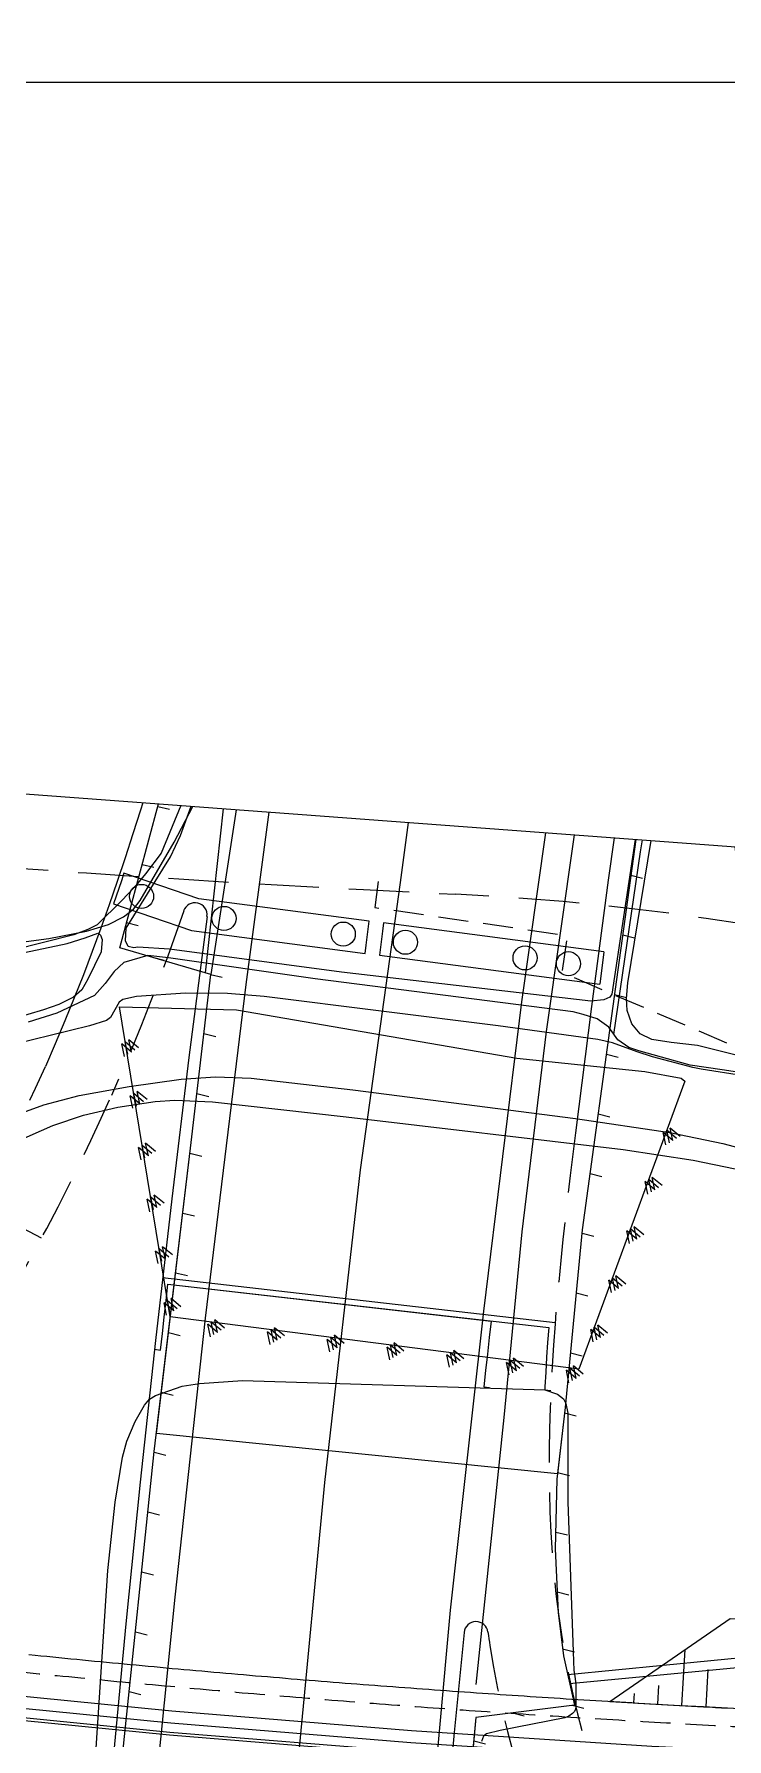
# Model space of a CAD drawing. Header units: millimetres. Extents: x 9574 to 10370, y 1103 to 1809.
# Drawn here: x 9871.4 to 9928.9, y 1481.5 to 1623.1 of the extents above; entities that cross this region are included whole.
import ezdxf
from ezdxf.xclip import XClip

# ---------------------------------------------------------------- set-up
doc = ezdxf.new("R2010")
doc.units = ezdxf.units.MM
doc.header["$LTSCALE"] = 10
doc.header["$MEASUREMENT"] = 0
doc.header["$XCLIPFRAME"] = 2
for name, pattern in [('DASHED', [0.75, 0.5, -0.25]), ('DASHEDX2', [1.5, 1, -0.5]), ('HIDDEN', [0.375, 0.25, -0.125])]:
    doc.linetypes.add(name, pattern=pattern)
for name, color, linetype in [('TN-CABL', 4, 'Continuous'), ('TZ-BASE', 253, 'Continuous'), ('TZ-CABL', 4, 'Continuous')]:
    doc.layers.add(name, color=color, linetype=linetype)
doc.layers.add('TX-PAPR', color=2, linetype='Continuous', plot=False)
doc.linetypes.add('ZIGZAG', pattern='A,0.0001,-0.2,[131,ltypeshp.shx,S=0.2,R=0,X=-0.2,Y=0],-0.4,[131,ltypeshp.shx,S=0.2,R=180,X=0.2,Y=0],-0.2', length=0.8001)

# ---------------------------------------------------------------- blocks, each defined once
blk = doc.blocks.new('AZ080')
at = {"color": 0}
for points in [[(-0.69, -1), (-0.34, 0)], [(-0.34, -1), (0, 0)], [(0, -1), (-0.34, 0)], [(0.34, -1), (0, 0)], [(0, -1), (0.34, 0)], [(0.69, -1), (0.34, 0)]]:
    blk.add_lwpolyline(points, dxfattribs=at)
blk = doc.blocks.new('AE221')
at = {"color": 0}
blk.add_lwpolyline([(0, 0), (0.71, -0.71)], dxfattribs=at)
blk = doc.blocks.new('jd-fgjfjfjfjazdf2gs')
at = {"layer": 'TZ-BASE'}
for p, q in [((272.26, 21.39), (271.91, 18.71)), ((235.63, -5.66), (268.2, -9.38))]:
    blk.add_line(p, q, dxfattribs=at)
at = {"layer": 'TZ-BASE', "linetype": 'DASHEDX2'}
blk.add_line((225.58, -2.4), (220.27, 0.4), dxfattribs=at)
at = {"layer": 'TZ-BASE', "ltscale": 10}
for p, q in [((278.73, -41.21), (278.99, -36.55)), ((280.73, -41.32), (280.9, -38.22)), ((276.74, -41.1), (276.82, -39.54)), ((274.74, -40.98), (274.78, -40.2))]:
    blk.add_line(p, q, dxfattribs=at)
at = {"layer": 'TZ-BASE'}
for points in [[(246.54, 92.51, -0.000415), (245.11, 84.17, -0.001868), (243.65, 75.87, -0.003114), (242.12, 67.6, -0.00436), (240.46, 59.38, -0.005606), (238.65, 51.22, -0.006851), (236.63, 43.14, -0.008097), (234.39, 35.14, -0.009343), (231.87, 27.25, -0.01059), (229.05, 19.48, -0.012044), (225.9, 11.88, -0.012044)], [(272.26, 21.39), (253.97, 23.79, 0.000375), (253.62, 21.11), (271.91, 18.71)], [(234.95, -11.62), (235.46, -11.68, -0.000758), (236.07, -6.21), (262.9, -9.28, 0.00077), (262.28, -14.74), (262.77, -14.8)]]:
    blk.add_lwpolyline(points, format="xyb", dxfattribs=at)
at = {"layer": 'TZ-BASE', "ltscale": 10}
for points in [[(370.6, -40.17), (358.37, -38.19), (343.72, -36.19), (337.91, -35.39), (324.95, -32.28, -0.035152), (317.13, -28.1, -0.200528), (295.39, -3.16, -0.092393), (286.74, 14.08), (284.44, 31.82), (283.62, 52.87), (281.57, 72.4)], [(370.52, -40.66), (358.29, -38.69), (343.66, -36.69), (337.82, -35.89), (324.79, -32.76, -0.035233), (316.89, -28.54, -0.199877), (294.94, -3.39, -0.09218), (286.25, 13.97), (283.94, 31.78), (283.12, 52.84), (281.27, 70.46)], [(370.44, -41.16), (358.22, -39.18), (343.59, -37.18), (337.72, -36.38), (324.63, -33.23, -0.035314), (316.64, -28.98, -0.199241), (294.49, -3.63, -0.091974), (285.76, 13.87), (283.44, 31.74), (282.62, 52.8), (280.97, 68.57)], [(370.36, -41.65), (358.15, -39.68), (343.52, -37.68), (337.63, -36.87), (324.47, -33.71, -0.035395), (316.4, -29.41, -0.198619), (294.04, -3.87, -0.091772), (285.27, 13.77), (282.94, 31.7), (282.12, 52.77), (280.66, 66.7)], [(272.74, -40.86, 0.001633), (280.52, -41.3, 0.000833), (284.49, -41.51), (284.54, -41.56, 0.006448), (315.28, -42.71, 0.010729), (366.47, -42.87), (366.96, -42.36, 0.000625), (369.94, -42.3, 0.000542), (372.52, -42.24, 0.000542)]]:
    blk.add_lwpolyline(points, format="xyb", dxfattribs=at)
at = {"layer": 'TZ-BASE'}
for points, elevation in [([(188.17, 20.83), (194.77, 20.82), (201.71, 20.96), (215.45, 21.55), (222.23, 21.98), (226.18, 22.5), (229.32, 23.12), (231.13, 23.67), (232.38, 24.29), (233.22, 24.94), (233.77, 25.66), (236.59, 30.51), (238.4, 33.97), (239.33, 36.19), (239.96, 38.45), (240.49, 41.27), (240.71, 43.41), (240.67, 44.6), (239.79, 49.86), (239.7, 50.99), (239.79, 51.64)], 36), ([(286.34, 10.44), (285.53, 10.7), (283.84, 11.1), (280.32, 11.64), (279.63, 11.79), (276.29, 12.66), (275, 13.1), (272.96, 13.85), (271.76, 14.1), (263.49, 15.26), (244.06, 17.68), (241.01, 17.94), (237.53, 17.95), (233.47, 17.69), (232.34, 17.44), (232.03, 17.21), (231.31, 15.95), (230.98, 15.69), (229.57, 15.25), (221.66, 13.3)], 36), ([(223.42, 7.84), (225.77, 8.7), (228.71, 9.47), (232.85, 10.22), (237.18, 10.82), (240.01, 11.01), (242.97, 10.89), (251.42, 9.93), (269.89, 7.56), (277.72, 6.38), (282.13, 5.48), (285.99, 4.45)], 39), ([(223.44, 5.61), (226.51, 6.96), (229.06, 7.84), (231.91, 8.48), (235.01, 8.96), (236.65, 9.08), (239.77, 8.93), (250.87, 7.68), (273.84, 4.97), (279.65, 4.09), (283.16, 3.36)], 40), ([(229.39, -55.7), (231.09, -29.98), (231.69, -24.33), (232.31, -20.59), (232.65, -19.25), (233.36, -17.62), (234.13, -16.25), (234.53, -15.75), (235.03, -15.45), (237.26, -14.68), (238.68, -14.46), (242.25, -14.2), (267.35, -14.98), (268.41, -15.34), (268.9, -15.72), (269.09, -16.13), (269.26, -16.92), (269.26, -24.3), (269.69, -36.76), (269.77, -38.31), (269.8, -38.59), (269.91, -39.41), (269.93, -41.34), (269.88, -41.56), (269.81, -41.71), (269.66, -41.88), (269.35, -42.08), (269, -42.23), (263.63, -43.28), (262.51, -43.55), (262.25, -43.76), (262.09, -44.19)], 54)]:
    blk.add_lwpolyline(points, dxfattribs=dict(at, elevation=elevation))
blk.add_lwpolyline([(252.78, 23.95), (238.64, 25.8), (232.42, 27.93, -0.003456), (231.55, 25.38), (238.02, 23.16), (252.43, 21.27, -0.000375)], format="xyb", close=True, dxfattribs=at)
at = {"layer": 'TZ-BASE', "linetype": 'HIDDEN', "flags": 128}
for points in [[(253.52, 27.23), (253.25, 25.07), (269.21, 22.76), (268.78, 19.68), (287.71, 11.58), (294.29, 5.81), (297.53, -5.95), (299.89, -16.63), (299.45, -28.18), (297.66, -39.48), (290.72, -48.8), (287.63, -83.53), (285.55, -107.57), (279, -129.45), (267.96, -144.07), (257.78, -157.52), (257.23, -169.01)], [(222.95, -38.32), (223.4, -38.37), (223.9, -38.42), (224.39, -38.47), (224.89, -38.52), (225.38, -38.57), (225.88, -38.62), (226.37, -38.67), (226.87, -38.72), (227.36, -38.76), (227.86, -38.81), (228.35, -38.86), (228.85, -38.91), (229.34, -38.96), (229.84, -39.01), (230.33, -39.05), (230.83, -39.1), (231.32, -39.15), (231.82, -39.2), (232.31, -39.24), (232.81, -39.29), (233.3, -39.34), (233.8, -39.38), (234.3, -39.43), (234.79, -39.47), (235.29, -39.52), (235.78, -39.56), (236.28, -39.61), (236.77, -39.65), (237.27, -39.7), (237.76, -39.74), (238.26, -39.79), (238.75, -39.83), (239.25, -39.88), (239.75, -39.92), (240.24, -39.96), (240.74, -40.01), (241.23, -40.05), (241.73, -40.09), (242.22, -40.14), (242.72, -40.18), (243.21, -40.22), (243.71, -40.26), (244.21, -40.3), (244.7, -40.35), (245.2, -40.39), (245.69, -40.43), (246.19, -40.47), (246.69, -40.51), (247.18, -40.55), (247.68, -40.59), (248.17, -40.63), (248.67, -40.67), (249.16, -40.71), (249.66, -40.75), (250.16, -40.79), (250.65, -40.83), (251.15, -40.87), (251.64, -40.91), (252.14, -40.95), (252.64, -40.99), (253.13, -41.02), (253.63, -41.06), (254.12, -41.1), (254.62, -41.14), (255.12, -41.17), (255.61, -41.21), (256.11, -41.25), (256.61, -41.29), (257.1, -41.32), (257.6, -41.36), (258.09, -41.39), (258.59, -41.43), (259.09, -41.47), (259.58, -41.5), (260.08, -41.54), (260.57, -41.57), (261.07, -41.61), (261.57, -41.64), (262.06, -41.68), (262.56, -41.71), (263.06, -41.74), (263.55, -41.78), (264.05, -41.81), (264.55, -41.84), (265.04, -41.88), (265.54, -41.91), (266.03, -41.94), (266.53, -41.98), (267.03, -42.01), (267.52, -42.04), (268.02, -42.07), (268.52, -42.1), (269.01, -42.14), (269.51, -42.17), (270.01, -42.2), (270.5, -42.23), (271, -42.26), (271.5, -42.29), (271.99, -42.32), (272.49, -42.35), (272.99, -42.38), (273.48, -42.41), (273.98, -42.44), (274.48, -42.47), (274.97, -42.5), (275.47, -42.53), (275.97, -42.56), (276.46, -42.58), (276.96, -42.61), (277.46, -42.64), (277.95, -42.67), (278.45, -42.7), (278.95, -42.72), (279.44, -42.75), (279.94, -42.78), (280.44, -42.8), (280.93, -42.83), (281.43, -42.86), (281.93, -42.88), (282.42, -42.91), (282.92, -42.94), (283.42, -42.96), (283.91, -42.99), (284.41, -43.01)]]:
    blk.add_lwpolyline(points, dxfattribs=at)
at = {"layer": 'TZ-BASE', "linetype": 'DASHED', "flags": 128}
for points in [[(237.38, 24.8, -0.009904), (234.65, 17.32, -0.012042), (231.39, 9.45, -0.012042)], [(269.89, 6.37, 0.002173), (269.05, -0.74, 0.006254), (268.34, -7.77, 0.009756), (267.86, -14.76, 0.013256), (267.71, -21.69, 0.016756), (267.96, -28.55, 0.020256), (268.72, -35.3, 0.023757), (270.06, -41.89, 0.027259), (272.03, -48.24, 0.030774), (274.7, -54.26, 0.034863), (278.09, -59.81, 0.034863)], [(262.63, -35.1, 0.003124), (262.79, -36.21, 0.023757), (264.24, -43.36, 0.027259), (266.41, -50.34, 0.030758), (269.38, -57.03, 0.034845), (273.2, -63.29, 0.034845)]]:
    blk.add_lwpolyline(points, format="xyb", dxfattribs=at)
at = {"layer": 'TZ-BASE'}
for points in [[(216.33, -41.44), (236.23, -43.41), (256.17, -45.04), (276.12, -46.34), (296.1, -47.31), (316.09, -47.94), (336.09, -48.24), (356.09, -48.21), (376.08, -47.84), (396.07, -47.14), (416.04, -46.1), (436, -44.73), (455.92, -43.03), (475.82, -40.99)], [(224.54, -36.98), (225.04, -37.03), (225.53, -37.08), (226.03, -37.12), (226.52, -37.17), (227.01, -37.22), (227.51, -37.27), (228, -37.32), (228.5, -37.37), (228.99, -37.42), (229.49, -37.47), (229.98, -37.51), (230.48, -37.56), (230.97, -37.61), (231.47, -37.66), (231.96, -37.7), (232.45, -37.75), (232.95, -37.8), (233.44, -37.84), (233.94, -37.89), (234.43, -37.93), (234.93, -37.98), (235.42, -38.03), (235.92, -38.07), (236.41, -38.12), (236.91, -38.16), (237.4, -38.21), (237.9, -38.25), (238.39, -38.29), (238.89, -38.34), (239.38, -38.38), (239.88, -38.43), (240.37, -38.47), (240.87, -38.51), (241.36, -38.56), (241.86, -38.6), (242.35, -38.64), (242.85, -38.68), (243.34, -38.73), (243.84, -38.77), (244.33, -38.81), (244.83, -38.85), (245.32, -38.89), (245.82, -38.93), (246.31, -38.98), (246.81, -39.02), (247.3, -39.06), (247.8, -39.1), (248.29, -39.14), (248.79, -39.18), (249.28, -39.22), (249.78, -39.26), (250.28, -39.3), (250.77, -39.34), (251.27, -39.37), (251.76, -39.41), (252.26, -39.45), (252.75, -39.49), (253.25, -39.53), (253.74, -39.57), (254.24, -39.6), (254.73, -39.64), (255.23, -39.68), (255.72, -39.72), (256.22, -39.75), (256.72, -39.79), (257.21, -39.83), (257.71, -39.86), (258.2, -39.9), (258.7, -39.93), (259.19, -39.97), (259.69, -40.01), (260.19, -40.04), (260.68, -40.08), (261.18, -40.11), (261.67, -40.14), (262.17, -40.18), (262.66, -40.21), (263.16, -40.25), (263.65, -40.28), (264.15, -40.31), (264.65, -40.35), (265.14, -40.38), (265.64, -40.41), (266.13, -40.45), (266.63, -40.48), (267.13, -40.51), (267.62, -40.54), (268.12, -40.58), (268.61, -40.61), (269.11, -40.64), (269.6, -40.67), (270.1, -40.7), (270.6, -40.73), (271.09, -40.76), (271.59, -40.79), (272.08, -40.82), (272.58, -40.85), (273.08, -40.88), (273.57, -40.91), (274.07, -40.94), (274.56, -40.97), (275.06, -41), (275.56, -41.03), (276.05, -41.06), (276.55, -41.09), (277.04, -41.12), (277.54, -41.14), (278.04, -41.17), (278.53, -41.2), (279.03, -41.23), (279.53, -41.25), (280.02, -41.28), (280.52, -41.31), (281.01, -41.33), (281.51, -41.36), (282.01, -41.39), (282.5, -41.41)]]:
    blk.add_lwpolyline(points, dxfattribs=at)
at = {"layer": 'TZ-BASE', "flags": 128}
blk.add_lwpolyline([(236.07, -6.21), (267.67, -9.82, 0.006842), (267.36, -14.74, 0.000457), (267.35, -14.98), (267.85, -15.03)], format="xyb", dxfattribs=at)
at = {"layer": 'TZ-BASE', "ltscale": 10, "flags": 128}
blk.add_lwpolyline([(272.74, -40.86), (282.72, -33.97), (295.72, -34.62), (315.46, -35.27), (332.07, -35.53)], dxfattribs=at)
at = {"layer": 'TZ-BASE'}
for points in [[(220.89, 94.02, 36.41), (230.82, 97.62, 36.43)], [(261.65, -39.45, 55.04), (263.98, -17.28, 55.04), (265.48, -1.85, 55.13), (267.48, 14.79, 55.18), (270.04, 32.79, 54.99), (273.48, 55.69, 54.64), (276.34, 73.46, 54.39)], [(281.1, 71.83, 53.9), (279.93, 65.12, 54.23), (276.65, 43.53, 54.7), (273.2, 18.29, 54.64), (270.46, -1.71, 54.56), (269.03, -16.44, 54.72), (268.4, -21.95, 54.6), (235.11, -18.61, 55.09), (237.95, 5.08, 55.14), (239.64, 19.51, 56.04), (232.07, 21.74, 55.71), (240.18, 51.87, 55.48)], [(281.43, 71.28, 36.63), (280.81, 67.43, 36.63), (275.9, 37.83, 36.61), (272.92, 17.87, 36.34), (272.75, 17.64, 36.34), (272.25, 17.42, 36.34), (271.18, 17.31, 36.34), (250.47, 19.71, 36.24), (236.21, 21.63, 35.97), (233.58, 21.78, 35.83), (233.23, 21.74, 35.85), (232.78, 21.83, 35.84), (232.54, 22.32, 35.84), (232.61, 23.35, 35.84), (235.64, 28.26, 35.85), (236.28, 29.29, 35.85), (237.12, 31.07, 35.85), (239.22, 36.92, 35.85), (240.77, 42.73, 35.86), (240.92, 44.65, 35.85), (240.85, 46.1, 35.85), (240.53, 47.06, 35.85), (240.19, 48.13, 35.86), (240.06, 49.16, 35.85), (240.17, 51.04, 35.85), (240.39, 52, 35.85)], [(250.75, -168.06, 52.91), (251.31, -151.75, 53.22), (252.57, -124.85, 53.67), (253.96, -97.22, 54.12), (256.93, -62, 54.01), (259.53, -33.3, 54.5), (262.28, -8.46, 54.46), (265.43, 17.23, 54.48), (269.21, 43.88, 54.09), (273.69, 71.88, 53.61)], [(281.1, 71.83, 54.16), (279.93, 65.12, 54.32), (276.65, 43.53, 54.63), (273.2, 18.29, 54.95), (270.46, -1.71, 55.05), (269.03, -16.44, 55.3), (268.35, -22.4, 54.48), (268.22, -28.2, 54.7), (268.45, -33.49, 54.9), (268.9, -37.08, 54.85), (269.81, -41.17, 54.94), (261.63, -42.2, 55.14), (260.26, -57.2, 54.77), (258.08, -79.87, 54.79), (256.39, -106.36, 54.75), (255.92, -111.59, 54.88), (254.68, -135.27, 54.5), (253.99, -150.97, 54.23), (253.22, -168.42, 54.39)], [(281.1, 71.83, 54.19), (279.93, 65.12, 54.29), (276.65, 43.53, 54.57), (273.2, 18.29, 55.18), (270.46, -1.71, 55.18), (269.03, -16.44, 55.37), (268.35, -22.4, 55.06), (268.22, -28.2, 54.17), (268.45, -33.49, 53.57), (268.9, -37.08, 54.94), (269.81, -41.17, 54.94), (261.63, -42.2, 54.94), (258.08, -79.87, 54.59), (255.92, -111.59, 54.17), (254.68, -135.27, 54.51), (253.99, -150.97, 54.14), (253.22, -168.42, 53.9)], [(273.09, 14.53, 35.88), (275.28, 29.7, 35.88), (277.72, 43.74, 35.65), (281.23, 61.92, 35.73), (282.35, 69.75, 35.85)], [(285.73, 12.25, 36.13), (285.68, 12.26, 36.13), (283.13, 12.85, 36.13), (280.03, 13.61, 36.13), (277.84, 13.86, 36.11), (276.24, 14.11, 36.06), (275.26, 14.59, 36.01), (274.57, 15.41, 35.97), (274.19, 16.51, 35.97), (274.13, 17.52, 35.98), (274.25, 18.83, 35.98), (277, 35.69, 35.99), (282.91, 68.8, 35.84)], [(239.52, -166.42, 53.91), (240.16, -147.5, 54.45), (241.24, -123.57, 54.89), (242.35, -101.64, 54.93), (244.25, -74.46, 55.33), (246.91, -45.6, 55.68), (249.1, -22.68, 55.55), (252.05, 3.29, 55.56), (255.37, 27.15, 55.27), (258.24, 48.55, 54.95), (260.77, 64.17, 54.77)], [(227.88, -164.71, 53.27), (228.19, -151.5, 53.58), (230.06, -115.81, 54.37), (232.17, -82.07, 54.6), (234.02, -58.54, 54.63), (236.68, -32.2, 54.82), (239.18, -9.03, 54.83), (242.55, 18.67, 54.81), (245.69, 42.2, 54.56), (247.96, 56.52, 54.44)], [(245.05, 54.78, 54.99), (239.64, 19.51, 55.6)], [(239.19, 19.64, 55.49), (242.45, 49.23, 55.17), (242.9, 53.5, 55.12)], [(225.04, -164.3, 54.61), (225.54, -147.66, 54.86), (226.77, -122.08, 54.92), (228.02, -99.9, 55.09), (229.84, -73.64, 55.54), (232.24, -45.92, 55.66), (234.93, -20.1, 55.64), (237.95, 5.08, 55.89), (239.64, 19.51, 55.76), (232.07, 21.74, 55.58), (240.18, 51.87, 55.39)], [(225.04, -164.3, 54.33), (225.54, -147.66, 54.71), (226.77, -122.08, 55.01), (228.02, -99.9, 55.27), (229.84, -73.64, 55.4), (232.24, -45.92, 55.47), (234.93, -20.1, 55.56), (237.95, 5.08, 55.72), (239.64, 19.51, 55.79), (232.07, 21.74, 55.79), (240.18, 51.87, 55.79)], [(223.84, 47.54, 36.31), (232.71, 47.41, 36.22)], [(232.71, 47.41, 36.22), (233.7, 47.4, 36.21), (238.04, 47.23, 36.19), (239.87, 46.85, 36.15), (240.26, 46.39, 36.16), (240.51, 45.04, 36.14), (240.1, 43.17, 36.16), (239.13, 39.51, 36.18), (238.1, 35.85, 36.19), (235.51, 29.58, 36.03), (234.22, 27.88, 35.99), (233.26, 26.73, 35.96), (232.24, 25.66, 35.9), (230.19, 23.64, 35.86), (229.42, 23.26, 35.86), (228.27, 22.81, 35.86), (223.22, 21.54, 35.85), (222.03, 21.56, 35.85), (211.35, 21.3, 35.85), (203.29, 20.81, 35.85)], [(223.11, 21.12, 35.82), (227.71, 22.09, 35.93), (229.2, 22.56, 35.87), (230.25, 22.95, 35.91), (230.35, 22.91, 35.92), (230.47, 22.78, 35.93), (230.6, 22.41, 35.93), (230.54, 21.39, 35.93), (229.98, 20.27, 35.87), (229.41, 19.13, 35.81), (228.93, 18.24, 35.83), (228.24, 17.62, 35.88), (227.03, 17.02, 35.88), (225.74, 16.58, 35.88), (221.82, 15.42, 35.89)], [(283.69, 11.34, 36.34), (282.06, 11.59, 36.34), (279.41, 11.97, 36.19), (275.15, 13.18, 36.04), (274.31, 13.45, 35.8), (273.41, 14.08, 35.8), (272.65, 15.15, 35.76), (271.68, 15.84, 35.76), (270.52, 16.18, 35.76), (269.7, 16.42, 35.76), (248.29, 19.14, 35.8), (236.13, 20.89, 35.61), (234.39, 21.09, 35.5), (232.42, 20.5, 35.48), (231.62, 19.77, 35.55), (230.86, 18.77, 35.59), (229.98, 17.76, 35.52), (226.84, 16.31, 35.51), (224.46, 15.56, 35.52)], [(278.98, 10.66, 36.03), (270.17, -13.27, 50.37), (236.26, -8.92, 50.4), (232.06, 16.82, 35.72)], [(232.06, 16.82, 35.69), (241.75, 16.58, 35.7), (265.02, 12.56, 35.84), (275.65, 11.45, 35.86), (278.67, 10.9, 35.86), (278.98, 10.66, 36.02)], [(302.59, -35.42, 36.48), (289.04, -36.73, 43.26), (269.25, -38.67, 53.9)], [(269.41, -39.38, 53.91), (291.72, -37.26, 42.05), (302.71, -36.11, 36.31)]]:
    blk.add_polyline3d(points, dxfattribs=at)
for centre in [(233.88, 26), (240.72, 24.17), (250.62, 22.87), (255.78, 22.19), (265.71, 20.89), (269.31, 20.41)]:
    blk.add_circle(centre, 1, dxfattribs=at)
for centre, radius, start, end in [((2037.9, -211.65), 1781.4, 170.24773, 172.97035), ((2037.9, -211.65), 1814, 172.52497, 178.50189), ((238.32, 24.47), 1, 352.525, 161.0949), ((2037.9, -211.65), 1786, 174.3284, 178.60938), ((261.64, -35.24), 1, 8.0084, 174.3284)]:
    blk.add_arc(centre, radius, start, end, dxfattribs=at)
at = {"layer": 'TZ-BASE', "linetype": 'DASHED'}
for centre, radius, start, end in [((332.24, 1541.45), 1517, 264.9507, 267.26863), ((249.7, -188.58), 215, 74.5387, 87.2686), ((75.06, 78.76), 165, 314.1819, 336.0891), ((75.06, 78.76), 171, 314.1819, 336.0891), ((314.78, -33.76), 51, 215.3779, 34.5854), ((314.78, -33.76), 45, 215.3779, 34.5854)]:
    blk.add_arc(centre, radius, start, end, dxfattribs=at)
at = {"layer": 'TZ-BASE', "rotation": 31.02270117098596}
for name, p in [('AE221', (235.23, 33.48, 55.79)), ('AE221', (233.93, 28.66, 55.79)), ('AE221', (274.49, 27.75, 54.95)), ('AE221', (232.63, 23.83, 55.79)), ('AE221', (273.82, 22.8, 55.07)), ('AE221', (234.79, 20.94, 55.79)), ('AE221', (239.59, 19.52, 55.79)), ('AE221', (273.14, 17.85, 55.18)), ('AZ080', (232.53, 13.92, 37.37)), ('AE221', (239.06, 14.6, 55.77)), ('AE221', (272.46, 12.89, 55.18)), ('AZ080', (233.23, 9.62, 39.82)), ('AE221', (238.48, 9.63, 55.74)), ('AE221', (271.78, 7.94, 55.18)), ('AZ080', (233.93, 5.32, 42.28)), ('AZ080', (277.47, 6.57, 38.48)), ('AE221', (237.9, 4.67, 55.72)), ('AE221', (271.1, 2.99, 55.18)), ('AZ080', (275.97, 2.48, 40.93)), ('AZ080', (234.64, 1.02, 44.73)), ('AE221', (237.3, -0.3, 55.69)), ('AZ080', (274.46, -1.61, 43.38)), ('AE221', (270.44, -1.97, 55.18)), ('AZ080', (235.34, -3.28, 47.18)), ('AE221', (236.71, -5.26, 55.66)), ('AZ080', (272.96, -5.7, 45.84)), ('AE221', (269.95, -6.94, 55.25)), ('AZ080', (236.04, -7.58, 49.63)), ('AE221', (236.11, -10.23, 55.63)), ('AZ080', (239.67, -9.36, 50.39)), ('AZ080', (244.63, -10, 50.39)), ('AZ080', (271.45, -9.79, 48.29)), ('AZ080', (249.59, -10.63, 50.39)), ('AZ080', (254.55, -11.27, 50.38)), ('AZ080', (259.51, -11.9, 50.38)), ('AZ080', (264.47, -12.54, 50.38)), ('AE221', (269.47, -11.92, 55.31)), ('AZ080', (269.43, -13.18, 50.38)), ('AE221', (235.52, -15.19, 55.59)), ('AE221', (268.98, -16.9, 55.35)), ('AE221', (234.93, -20.16, 55.56)), ('AE221', (268.41, -21.86, 55.09)), ('AE221', (234.41, -25.13, 55.55)), ('AE221', (268.25, -26.8, 54.39)), ('AE221', (233.89, -30.1, 55.53)), ('AE221', (268.37, -31.76, 53.77)), ('AE221', (233.37, -35.08, 55.51)), ('AE221', (268.83, -36.51, 54.72)), ('AE221', (232.85, -40.05, 55.49)), ('AE221', (269.62, -41.19, 54.94)), ('AE221', (264.66, -41.82, 54.94)), ('AE221', (261.45, -44.15, 54.92))]:
    blk.add_blockref(name, p, dxfattribs=at)

msp = doc.modelspace()

# ---------------------------------------------------------------- linework, layer by layer
at = {"layer": 'TN-CABL', "linetype": 'ZIGZAG', "ltscale": 0.5}
msp.add_lwpolyline([(9810.2, 1491.65), (9823.15, 1489.71), (9842.96, 1487.08), (9862.82, 1484.78), (9882.71, 1482.82), (9902.63, 1481.19), (9922.57, 1479.89), (9942.54, 1478.92), (9962.51, 1478.29), (9982.5, 1477.99), (10002.49, 1478.02), (10022.47, 1478.39), (10042.44, 1479.09), (10062.4, 1480.13), (10082.34, 1481.5), (10102.26, 1483.2), (10122.14, 1485.23), (10141.99, 1487.6), (10161.79, 1490.29), (10162.95, 1490.47)], dxfattribs=at)
at = {"layer": 'TX-PAPR'}
msp.add_lwpolyline([(9573.89, 1103.05), (10369.89, 1103.05), (10369.89, 1619.05), (9573.89, 1619.05)], close=True, dxfattribs=at)
at = {"layer": 'TX-PAPR', "flags": 128}
msp.add_lwpolyline([(10361.05, 1444.24), (10214.23, 1409.29), (10002.24, 1389.7), (9789.58, 1405.58), (9621.95, 1443.86), (9667.99, 1597.46), (9813.48, 1564.24), (10000.83, 1550.25), (10188.21, 1567.57), (10314.89, 1597.72)], dxfattribs=at)
at = {"layer": 'TZ-CABL', "flags": 128}
for points in [[(9810.14, 1492.67), (9823.29, 1490.7), (9843.09, 1488.07), (9862.93, 1485.78), (9882.8, 1483.82), (9902.7, 1482.18), (9922.63, 1480.89), (9942.58, 1479.92), (9962.54, 1479.29), (9982.51, 1478.99), (10002.48, 1479.02), (10022.44, 1479.39), (10042.4, 1480.09), (10062.34, 1481.13), (10082.27, 1482.49), (10102.16, 1484.19), (10122.03, 1486.23), (10141.86, 1488.59), (10161.65, 1491.28), (10163, 1491.49)], [(9810.2, 1491.65), (9823.15, 1489.71), (9842.96, 1487.08), (9862.82, 1484.78), (9882.71, 1482.82), (9902.63, 1481.19), (9922.57, 1479.89), (9942.54, 1478.92), (9962.51, 1478.29), (9982.5, 1477.99), (10002.49, 1478.02), (10022.47, 1478.39), (10042.44, 1479.09), (10062.4, 1480.13), (10082.34, 1481.5), (10102.26, 1483.2), (10122.14, 1485.23), (10141.99, 1487.6), (10161.79, 1490.29), (10162.95, 1490.47)], [(9809.85, 1490.69), (9823.01, 1488.72), (9842.84, 1486.09), (9862.71, 1483.79), (9882.62, 1481.82), (9902.56, 1480.19), (9922.52, 1478.89), (9942.5, 1477.92), (9962.49, 1477.29), (9982.49, 1476.99), (10002.5, 1477.02), (10022.5, 1477.39), (10042.49, 1478.09), (10062.46, 1479.13), (10082.42, 1480.5), (10102.35, 1482.2), (10122.25, 1484.24), (10142.11, 1486.61), (10161.93, 1489.3), (10163.31, 1489.52)]]:
    msp.add_lwpolyline(points, dxfattribs=at)

# ---------------------------------------------------------------- block references
at = {"layer": 'TZ-BASE'}
ref = msp.add_blockref('jd-fgjfjfjfjazdf2gs', (9646.41, 1525.46), dxfattribs=at)
XClip(ref).set_block_clipping_path([(714.6438916503, -81.2189901643), (567.8265276495, -116.1712244665), (355.8346550711, -135.7611912706), (143.1711438058, -119.8842510469), (-24.4568499983, -81.6031187117), (21.5795735279, 72.0027518047), (167.0723879304, 38.7766208012), (354.4195205208, 24.7897398007), (541.8075255428, 42.1060866644), (668.4836330351, 72.2633709864)])

doc.saveas('drawing.dxf')
